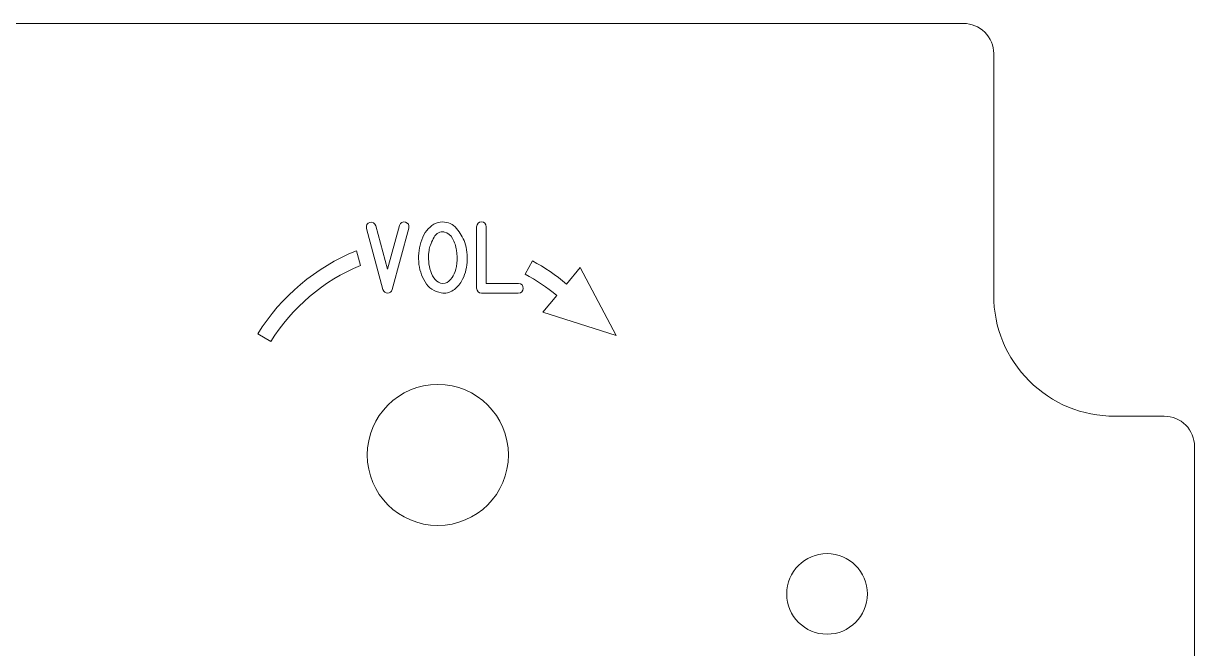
# Model space of a CAD drawing. Header units: millimetres. Extents: x -149 to 112, y -213 to 105.
# Drawn here: x -1.9 to 56.2, y 73.6 to 104.6 of the extents above; entities that cross this region are included whole.
import ezdxf

# ---------------------------------------------------------------- set-up
doc = ezdxf.new("R2010")
doc.units = ezdxf.units.MM
doc.header["$MEASUREMENT"] = 0
doc.layers.add('Layer 1', color=7, linetype='Continuous')

msp = doc.modelspace()

# ---------------------------------------------------------------- linework, layer by layer
at = {"layer": 'Layer 1', "color": 250, "lineweight": 9}
for centre, major_axis in [((18.627, 83.2252), (0, 3.5)), ((37.927, 76.3308), (0, 2))]:
    msp.add_ellipse(centre, major_axis=major_axis, ratio=1, dxfattribs=at)
at = {"layer": 'Layer 1', "lineweight": 9}
msp.add_open_spline([(-78.3355, 103.1308), (-78.3355, 103.1308), (-78.3355, 91.1433), (-78.3355, 91.1433), (-78.3355, 91.1433), (-78.3345, 89.553), (-78.9653, 88.0275), (-80.0891, 86.9023), (-80.0891, 86.9023), (-81.2129, 85.777), (-82.7452, 85.1443), (-84.3355, 85.1433), (-84.3355, 85.1433), (-84.3355, 85.1433), (-86.798, 85.1433), (-86.798, 85.1433), (-86.798, 85.1433), (-87.1961, 85.1431), (-87.5778, 84.9847), (-87.8591, 84.703), (-87.8591, 84.703), (-88.1404, 84.4214), (-88.2983, 84.0414), (-88.298, 83.6433), (-88.298, 83.6433), (-88.298, 83.6433), (-88.298, 51.0183), (-88.298, 51.0183), (-88.298, 51.0183), (-88.2978, 50.6203), (-88.1394, 50.2386), (-87.8577, 49.9573), (-87.8577, 49.9573), (-87.5761, 49.676), (-87.1961, 49.5181), (-86.798, 49.5183), (-86.798, 49.5183), (-86.798, 49.5183), (-84.3355, 49.5183), (-84.3355, 49.5183), (-84.3355, 49.5183), (-82.7452, 49.5193), (-81.2197, 48.8886), (-80.0945, 47.7648), (-80.0945, 47.7648), (-78.9692, 46.641), (-78.3365, 45.1086), (-78.3355, 43.5183), (-78.3355, 43.5183), (-78.3355, 43.5183), (-78.3355, 31.5308), (-78.3355, 31.5308), (-78.3355, 31.5308), (-78.3353, 31.1328), (-78.1769, 30.7511), (-77.8952, 30.4698), (-77.8952, 30.4698), (-77.6136, 30.1885), (-77.2336, 30.0306), (-76.8355, 30.0308), (-76.8355, 30.0308), (-76.8355, 30.0308), (44.6895, 30.0308), (44.6895, 30.0308), (44.6895, 30.0308), (45.0875, 30.0311), (45.4692, 30.1895), (45.7505, 30.4711), (45.7505, 30.4711), (46.0318, 30.7528), (46.1897, 31.1328), (46.1895, 31.5308), (46.1895, 31.5308), (46.1895, 31.5308), (46.1895, 43.5183), (46.1895, 43.5183), (46.1895, 43.5183), (46.1885, 45.1086), (46.8192, 46.6342), (47.943, 47.7594), (47.943, 47.7594), (49.0668, 48.8846), (50.5992, 49.5173), (52.1895, 49.5183), (52.1895, 49.5183), (52.1895, 49.5183), (54.652, 49.5183), (54.652, 49.5183), (54.652, 49.5183), (55.05, 49.5186), (55.4317, 49.677), (55.713, 49.9586), (55.713, 49.9586), (55.9943, 50.2403), (56.1522, 50.6203), (56.152, 51.0183), (56.152, 51.0183), (56.152, 51.0183), (56.152, 83.6433), (56.152, 83.6433), (56.152, 83.6433), (56.1517, 84.0414), (55.9933, 84.4231), (55.7117, 84.7044), (55.7117, 84.7044), (55.43, 84.9857), (55.05, 85.1436), (54.652, 85.1433), (54.652, 85.1433), (54.652, 85.1433), (52.1895, 85.1433), (52.1895, 85.1433), (52.1895, 85.1433), (50.5992, 85.1423), (49.0736, 85.7731), (47.9484, 86.8969), (47.9484, 86.8969), (46.8232, 88.0207), (46.1905, 89.553), (46.1895, 91.1433), (46.1895, 91.1433), (46.1895, 91.1433), (46.1895, 103.1308), (46.1895, 103.1308), (46.1895, 103.1308), (46.1892, 103.5289), (46.0308, 103.9106), (45.7492, 104.1919), (45.7492, 104.1919), (45.4675, 104.4732), (45.0875, 104.6311), (44.6895, 104.6308), (44.6895, 104.6308), (44.6895, 104.6308), (-76.8355, 104.6308), (-76.8355, 104.6308), (-76.8355, 104.6308), (-77.2336, 104.6306), (-77.6153, 104.4722), (-77.8966, 104.1905), (-77.8966, 104.1905), (-78.1779, 103.9089), (-78.3358, 103.5289), (-78.3355, 103.1308)], degree=3, knots=[0, 0, 0, 0, 0.027027, 0.027027, 0.027027, 0.027027, 0.0540541, 0.0540541, 0.0540541, 0.0540541, 0.0810811, 0.0810811, 0.0810811, 0.0810811, 0.1081081, 0.1081081, 0.1081081, 0.1081081, 0.1351351, 0.1351351, 0.1351351, 0.1351351, 0.1621622, 0.1621622, 0.1621622, 0.1621622, 0.1891892, 0.1891892, 0.1891892, 0.1891892, 0.2162162, 0.2162162, 0.2162162, 0.2162162, 0.2432432, 0.2432432, 0.2432432, 0.2432432, 0.2702703, 0.2702703, 0.2702703, 0.2702703, 0.2972973, 0.2972973, 0.2972973, 0.2972973, 0.3243243, 0.3243243, 0.3243243, 0.3243243, 0.3513514, 0.3513514, 0.3513514, 0.3513514, 0.3783784, 0.3783784, 0.3783784, 0.3783784, 0.4054054, 0.4054054, 0.4054054, 0.4054054, 0.4324324, 0.4324324, 0.4324324, 0.4324324, 0.4594595, 0.4594595, 0.4594595, 0.4594595, 0.4864865, 0.4864865, 0.4864865, 0.4864865, 0.5135135, 0.5135135, 0.5135135, 0.5135135, 0.5405405, 0.5405405, 0.5405405, 0.5405405, 0.5675676, 0.5675676, 0.5675676, 0.5675676, 0.5945946, 0.5945946, 0.5945946, 0.5945946, 0.6216216, 0.6216216, 0.6216216, 0.6216216, 0.6486486, 0.6486486, 0.6486486, 0.6486486, 0.6756757, 0.6756757, 0.6756757, 0.6756757, 0.7027027, 0.7027027, 0.7027027, 0.7027027, 0.7297297, 0.7297297, 0.7297297, 0.7297297, 0.7567568, 0.7567568, 0.7567568, 0.7567568, 0.7837838, 0.7837838, 0.7837838, 0.7837838, 0.8108108, 0.8108108, 0.8108108, 0.8108108, 0.8378378, 0.8378378, 0.8378378, 0.8378378, 0.8648649, 0.8648649, 0.8648649, 0.8648649, 0.8918919, 0.8918919, 0.8918919, 0.8918919, 0.9189189, 0.9189189, 0.9189189, 0.9189189, 0.9459459, 0.9459459, 0.9459459, 0.9459459, 1, 1, 1, 1], dxfattribs=at)
at = {"layer": 'Layer 1', "color": 240, "lineweight": 9}
for points, knots in [([(15.0833, 94.4553), (15.0616, 94.6187), (15.1198, 94.7187), (15.2579, 94.7551), (15.2579, 94.7551), (15.3967, 94.7922), (15.4949, 94.734), (15.5537, 94.5811), (15.5537, 94.5811), (15.5537, 94.5811), (16.134, 92.4316), (16.134, 92.4316), (16.134, 92.4316), (16.134, 92.4316), (16.7178, 94.6017), (16.7178, 94.6017), (16.7178, 94.6017), (16.7766, 94.7569), (16.8778, 94.8133), (17.0212, 94.7716), (17.0212, 94.7716), (17.1647, 94.7298), (17.2199, 94.6311), (17.1864, 94.4759), (17.1864, 94.4759), (17.1864, 94.4759), (16.3668, 91.4326), (16.3668, 91.4326), (16.3668, 91.4326), (16.3204, 91.3144), (16.2439, 91.2545), (16.1358, 91.2539), (16.1358, 91.2539), (16.0276, 91.2533), (15.9494, 91.3109), (15.9, 91.4256), (15.9, 91.4256), (15.9, 91.4256), (15.0833, 94.4553), (15.0833, 94.4553)], [0, 0, 0, 0, 0.0909091, 0.0909091, 0.0909091, 0.0909091, 0.1818182, 0.1818182, 0.1818182, 0.1818182, 0.2727273, 0.2727273, 0.2727273, 0.2727273, 0.3636364, 0.3636364, 0.3636364, 0.3636364, 0.4545455, 0.4545455, 0.4545455, 0.4545455, 0.5454545, 0.5454545, 0.5454545, 0.5454545, 0.6363636, 0.6363636, 0.6363636, 0.6363636, 0.7272727, 0.7272727, 0.7272727, 0.7272727, 0.8181818, 0.8181818, 0.8181818, 0.8181818, 1, 1, 1, 1]), ([(19.9615, 93.7662), (20.0668, 93.4481), (20.1068, 93.1183), (20.0809, 92.7761), (20.0809, 92.7761), (20.055, 92.4339), (19.961, 92.1217), (19.7993, 91.8389), (19.7993, 91.8389), (19.697, 91.6631), (19.5576, 91.5138), (19.3806, 91.3909), (19.3806, 91.3909), (19.2037, 91.268), (19.0085, 91.2251), (18.795, 91.2621), (18.795, 91.2621), (18.447, 91.3227), (18.1806, 91.5044), (17.996, 91.806), (17.996, 91.806), (17.8108, 92.1082), (17.705, 92.4445), (17.6779, 92.8149), (17.6779, 92.8149), (17.6509, 93.1853), (17.7009, 93.5457), (17.8279, 93.8973), (17.8279, 93.8973), (17.9549, 94.2489), (18.1571, 94.5041), (18.4352, 94.664), (18.4352, 94.664), (18.5705, 94.7422), (18.7127, 94.781), (18.8603, 94.781), (18.8603, 94.781), (19.1431, 94.781), (19.3736, 94.6746), (19.5529, 94.4617), (19.5529, 94.4617), (19.7322, 94.2483), (19.8681, 94.0167), (19.9615, 93.7662)], [0, 0, 0, 0, 0.0833333, 0.0833333, 0.0833333, 0.0833333, 0.1666667, 0.1666667, 0.1666667, 0.1666667, 0.25, 0.25, 0.25, 0.25, 0.3333333, 0.3333333, 0.3333333, 0.3333333, 0.4166667, 0.4166667, 0.4166667, 0.4166667, 0.5, 0.5, 0.5, 0.5, 0.5833333, 0.5833333, 0.5833333, 0.5833333, 0.6666667, 0.6666667, 0.6666667, 0.6666667, 0.75, 0.75, 0.75, 0.75, 0.8333333, 0.8333333, 0.8333333, 0.8333333, 1, 1, 1, 1]), ([(20.7882, 91.2515), (20.6471, 91.2609), (20.5654, 91.3403), (20.5436, 91.4908), (20.5436, 91.4908), (20.5436, 91.4908), (20.5436, 94.5364), (20.5436, 94.5364), (20.5436, 94.5364), (20.5677, 94.7016), (20.6518, 94.7828), (20.7952, 94.7804), (20.7952, 94.7804), (20.9387, 94.7775), (21.0169, 94.6957), (21.0292, 94.5364), (21.0292, 94.5364), (21.0292, 94.5364), (21.0292, 91.7325), (21.0292, 91.7325), (21.0292, 91.7325), (21.0292, 91.7325), (22.6191, 91.7337), (22.6191, 91.7337), (22.6191, 91.7337), (22.7825, 91.7154), (22.8631, 91.6331), (22.8613, 91.4867), (22.8613, 91.4867), (22.8595, 91.3403), (22.7784, 91.2621), (22.6173, 91.2515), (22.6173, 91.2515), (22.6173, 91.2515), (20.7882, 91.2515), (20.7882, 91.2515)], [0, 0, 0, 0, 0.1, 0.1, 0.1, 0.1, 0.2, 0.2, 0.2, 0.2, 0.3, 0.3, 0.3, 0.3, 0.4, 0.4, 0.4, 0.4, 0.5, 0.5, 0.5, 0.5, 0.6, 0.6, 0.6, 0.6, 0.7, 0.7, 0.7, 0.7, 0.8, 0.8, 0.8, 0.8, 1, 1, 1, 1]), ([(18.8744, 94.2918), (18.6633, 94.2918), (18.5034, 94.1784), (18.3947, 93.9508), (18.3947, 93.9508), (18.2859, 93.7233), (18.2177, 93.5293), (18.1889, 93.3687), (18.1889, 93.3687), (18.1671, 93.2512), (18.1589, 93.1095), (18.1648, 92.9431), (18.1648, 92.9431), (18.1706, 92.7767), (18.1948, 92.6121), (18.2371, 92.4498), (18.2371, 92.4498), (18.2794, 92.2869), (18.3435, 92.1405), (18.4282, 92.0106), (18.4282, 92.0106), (18.5134, 91.8801), (18.6245, 91.7936), (18.7621, 91.7513), (18.7621, 91.7513), (18.9232, 91.7007), (19.062, 91.7325), (19.1784, 91.8465), (19.1784, 91.8465), (19.2948, 91.9612), (19.383, 92.0823), (19.443, 92.2111), (19.443, 92.2111), (19.5035, 92.3434), (19.5453, 92.5162), (19.5676, 92.7314), (19.5676, 92.7314), (19.59, 92.946), (19.5847, 93.1606), (19.5523, 93.3746), (19.5523, 93.3746), (19.5194, 93.5886), (19.4553, 93.7815), (19.3601, 93.9532), (19.3601, 93.9532), (19.2648, 94.1248), (19.129, 94.2342), (18.9538, 94.2812), (18.9538, 94.2812), (18.9309, 94.2883), (18.9044, 94.2918), (18.8744, 94.2918)], [0, 0, 0, 0, 0.0714286, 0.0714286, 0.0714286, 0.0714286, 0.1428571, 0.1428571, 0.1428571, 0.1428571, 0.2142857, 0.2142857, 0.2142857, 0.2142857, 0.2857143, 0.2857143, 0.2857143, 0.2857143, 0.3571429, 0.3571429, 0.3571429, 0.3571429, 0.4285714, 0.4285714, 0.4285714, 0.4285714, 0.5, 0.5, 0.5, 0.5, 0.5714286, 0.5714286, 0.5714286, 0.5714286, 0.6428571, 0.6428571, 0.6428571, 0.6428571, 0.7142857, 0.7142857, 0.7142857, 0.7142857, 0.7857143, 0.7857143, 0.7857143, 0.7857143, 0.8571429, 0.8571429, 0.8571429, 0.8571429, 1, 1, 1, 1]), ([(14.5891, 93.3546), (14.5891, 93.3546), (14.7908, 92.6269), (14.7908, 92.6269), (14.7908, 92.6269), (12.9483, 91.8648), (11.3929, 90.5434), (10.3435, 88.8479), (10.3435, 88.8479), (10.3435, 88.8479), (9.7007, 89.2343), (9.7007, 89.2343), (9.7007, 89.2343), (10.8488, 91.0935), (12.5625, 92.5375), (14.5891, 93.3546)], [0, 0, 0, 0, 0.2, 0.2, 0.2, 0.2, 0.4, 0.4, 0.4, 0.4, 0.6, 0.6, 0.6, 0.6, 1, 1, 1, 1]), ([(25.0055, 91.7036), (25.0055, 91.7036), (25.6881, 92.5191), (25.6881, 92.5191), (25.6881, 92.5191), (25.6881, 92.5191), (27.4748, 89.1455), (27.4748, 89.1455), (27.4748, 89.1455), (27.4748, 89.1455), (23.8394, 90.3105), (23.8394, 90.3105), (23.8394, 90.3105), (23.8394, 90.3105), (24.5241, 91.1285), (24.5241, 91.1285), (24.5241, 91.1285), (24.0377, 91.5361), (23.5118, 91.894), (22.9541, 92.1968), (22.9541, 92.1968), (22.9541, 92.1968), (23.3179, 92.8527), (23.3179, 92.8527), (23.3179, 92.8527), (23.9172, 92.5268), (24.4826, 92.1418), (25.0055, 91.7036)], [0, 0, 0, 0, 0.125, 0.125, 0.125, 0.125, 0.25, 0.25, 0.25, 0.25, 0.375, 0.375, 0.375, 0.375, 0.5, 0.5, 0.5, 0.5, 0.625, 0.625, 0.625, 0.625, 0.75, 0.75, 0.75, 0.75, 1, 1, 1, 1])]:
    msp.add_open_spline(points, degree=3, knots=knots, dxfattribs=at)

doc.saveas('drawing.dxf')
